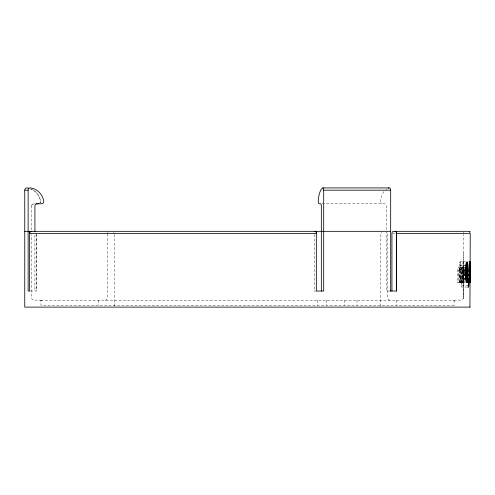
<?xml version="1.0" encoding="UTF-8"?>
<svg xmlns="http://www.w3.org/2000/svg" width="495" height="495" viewBox="0 0 495 495"><rect width="100%" height="100%" fill="white"/><g stroke="black" fill="none" stroke-linecap="round" stroke-linejoin="round"><path stroke-width="0.37" stroke-dasharray="2.48 1.86" d="M30.368 291.035L36.358 291.035L36.358 233.628M459.496 282.466L459.496 275.474M465.238 282.682L459.966 282.682L459.966 279.001L464.954 279.007M460.183 282.466L460.189 273.704A24.236 4.133 -90 0 1 460.195 272.615L460.523 270.233L460.963 273.933A22.652 3.385 -90 0 1 460.975 274.836L460.969 275.047M460.969 282.466L460.969 275.455M462.342 276.73L462.342 282.466M462.757 282.466L462.757 275.072A22.009 1.664 -90 0 0 462.769 273.964L462.509 270.245L462.349 272.213A12.517 1.207 -90 0 0 462.342 273.172L462.342 275.882M463.233 282.466L463.233 277.775M463.332 275.01L463.357 234.395M464.397 275.857L464.397 274.57M464.397 273.283L464.397 272.733A13.396 3.038 -90 0 1 464.428 270.901L464.465 270.183A3.446 0.767 -89.9 0 1 464.508 269.701L464.57 269.2A3.923 0.842 -89.6 0 1 464.675 268.643M462.089 281.575L461.699 287.057L467.255 287.057M464.397 272.918L464.434 270.722M461.872 282.466L461.699 287.057M463.258 275.721L463.184 298.801L461.94 300.044L453.661 300.218M463.357 252.896L463.184 298.801L463.332 267.554M459.768 270.381L459.781 275.567A6.627 1.194 90 0 0 459.929 279.106M461.204 273.265L460.771 281.717A5 0.823 89.2 0 1 460.61 282.317L460.418 282.695L460.573 276.544M380.587 306.349L380.692 233.628L381.36 232M459.007 270.815L459.521 263.123M463.017 261.799L462.349 278.326L464.892 278.326M464.848 269.589L459.583 269.589L460.22 267.238L465.35 267.22M31.637 229.928L31.637 206.069L32.311 204.447L34.761 203.773M464.483 270.289L463.097 270.258L463.011 272.615A24.236 1.367 -90 0 0 463.011 273.704L463.011 282.466L462.986 278.326M461.606 285.429L467.156 285.429M459.775 262.245L460.202 261.799L465.628 261.799M463.363 232.78L463.883 232M107.594 232.749L108.096 232M39.73 203.068L40.553 202.084C40.188 196.199 35.789 190.544 30.108 188.818M465.715 265.079L460.164 265.079L459.787 268.779A26.241 4.709 -90 0 0 459.799 270.388M459.583 269.589C456.761 260.339 457.683 286.438 457.689 282.466L465.486 282.466M105.126 300.218L106.747 299.549L107.421 297.922L107.421 233.628M464.378 270.245L458.921 270.239L458.543 272.213A12.517 2.63 -90 0 0 458.531 273.172L458.531 282.466M322.084 203.773L384.776 203.773A2.296 1.479 90 0 1 386.255 206.069L386.255 229.748M392.677 233.628L395.623 233.628M460.232 265.079L460.393 265.493L464.935 265.537M458.605 267.238L464.644 267.238M464.848 267.554L461.012 267.554L461.012 269.589L460.387 267.238M464.892 274.855L463.171 274.855L463.171 261.799M462.349 274.874L464.496 274.874M464.663 278.524L461.643 278.524L461.643 282.466M465.09 281.346L462.089 281.346L462.089 278.524M316.59 291.035L314.201 291.035L314.201 234.389M389.429 291.035L386.255 291.035L386.255 232.075M40.825 300.218L454.026 300.218M454.026 305.273L40.949 305.273L40.949 300.218M41.821 300.218L33.06 300.044L31.816 298.801L31.649 234.395M460.554 270.245L463.79 270.35M458.939 270.239L459.49 273.97A22.009 4.17 -90 0 1 459.509 275.072M460.202 261.799L460.591 262.251M389.874 300.218L388.253 299.549L387.579 297.922L387.579 233.628L386.904 232M113.64 232L114.135 232.749M463.128 270.258L463.233 273.259M459.62 281.89L459.44 281.092A5.971 1.095 89.6 0 1 459.261 279.755L459.026 275.387M460.393 265.493L460.461 265.939A7.468 1.194 -90 0 1 460.56 268.655M460.814 263.13L461.204 270.821M460.604 270.938L460.604 270.282A24.676 3.948 -90 0 0 460.585 268.649M464.397 273.098L464.397 274.199M463.233 275.047L463.233 274.836A22.652 0.798 -90 0 0 463.24 273.927M460.604 271.594L460.604 272.25M465.263 279.069L465.263 282.466M464.397 273.648L464.397 282.466M463.246 267.554L463.246 269.589L463.072 267.238L462.794 269.589L462.46 267.232L462.052 268.76L461.934 282.466M463.258 274.855L463.258 278.326M463.171 278.326L463.171 282.466M461.501 267.554L461.501 282.466M454.119 300.218L454.119 305.273M396.767 300.218L396.767 305.273M357.019 300.218L357.019 305.273M344.526 300.218L344.526 305.273M326.601 300.218L326.601 305.273M317.573 300.218L317.573 305.273M114.308 234.389L114.308 307.11M98.326 300.218L98.326 305.273M36.358 234.389L36.358 291.035M34.916 235.063L34.916 291.035M464.471 270.753A4.232 0.879 -88.8 0 1 464.712 268.711M30.999 188.96A16.075 16.075 0 0 1 40.602 201.094A2.296 2.296 0 0 1 40.145 202.888M31.637 206.069A2.296 2.296 0 0 1 33.938 203.773M383.978 191.534A16.075 10.333 90 0 0 380.494 201.094A2.296 1.479 90 0 0 381.948 203.773M386.013 189.43A16.075 10.333 90 0 1 386.737 188.917M459.892 282.565A5.365 0.928 88.8 0 1 459.626 281.865M459.044 275.381A30.919 6.175 -90 0 1 459.026 270.821M459.515 263.08A5.012 0.891 -89.3 0 1 459.775 262.214M460.598 262.22A5.061 0.842 -89 0 1 460.82 263.086M461.148 270.839A32.54 4.418 90 0 1 461.148 273.252M460.647 275.771A15.37 2.463 90 0 1 460.628 276.594M460.449 274.607A26.6 4.084 -90 0 1 460.443 275.659"/><path stroke-width="0.74" d="M390.06 291.035L396.551 291.035L396.551 233.628A2.296 1.534 90 0 0 395.01 231.326A2.296 1.534 -90 0 1 395.437 231.419M466.68 282.589L466.748 279.001A1.949 0.34 89.9 0 1 466.698 278.66L466.674 278.376A5.6 0.99 89.9 0 1 466.612 277.571A6.843 1.225 90 0 1 466.581 276.866L466.538 273.754M467.657 263.352L467.967 267.541A17.263 2.481 -90 0 1 467.998 268.828L468.022 271.155A27.862 3.904 90 0 1 467.973 275.659L467.218 282.695L467.336 277.664A6.93 1.145 89.9 0 0 467.367 276.983L467.404 274.211M470.12 281.185L470.12 282.466L470.145 274.855L468.858 274.855M470.12 280.758L470.12 280.331M470.12 279.904L470.12 279.477M470.12 279.056L470.12 277.775M470.12 277.349L470.12 276.922M470.12 276.495L470.12 276.068M469.934 307.11L470.25 233.628L396.551 233.628M465.752 271.829L465.752 273.085M468.938 281.575L468.938 282.026A12.864 1.398 90 0 1 468.938 282.478L468.92 283.61A4.839 0.538 90 0 1 468.901 284.149L468.883 284.681M467.404 273.995L467.404 273.556M466.544 270.629L466.618 266.954A4.888 0.879 90 0 1 466.649 266.471L466.705 265.908A1.968 0.334 -89.7 0 1 466.822 265.314L466.865 265.196A1.968 0.334 -89.5 0 1 466.995 265.066L467.255 265.951A4.702 0.773 -89.9 0 1 467.329 267.053A6.751 1.095 -90 0 1 467.36 267.677L467.404 270.066M468.01 274.96L467.936 277.862M466.556 269.057L466.717 265.809A1.869 0.322 -89.7 0 1 466.822 265.314A2.017 0.347 -89.5 0 1 466.995 265.066L467.125 265.252M465.776 269.571L466.358 262.826A5.204 0.916 -89.1 0 1 466.544 262.245C467.707 260.785 467.781 264.516 467.843 265.091M467.373 276.532L467.218 279.007M469.891 261.799L469.211 278.326M467.899 278.704L467.917 278.258M467.843 279.557L467.633 281.426M467.682 287.057L468.536 287.057A6.918 0.916 88.6 0 0 468.61 286.766L468.771 285.937A4.436 0.526 89.7 0 0 468.845 285.046M468.536 287.057L468.709 282.466L467.627 282.466M467.218 282.695L467.385 282.385A5.222 0.854 89.3 0 0 467.627 281.377M321.329 291.035L321.329 206.069A2.296 0.786 -90 0 0 320.543 203.773L319.04 203.773A2.296 0.786 -90 0 1 318.266 201.094A16.075 5.501 -90 0 1 322.771 187.921L388.959 187.921A2.296 1.479 90 0 1 390.679 190.185L390.679 291.035M470.25 307.11L24.75 307.11L24.75 190.185L28.135 190.185A2.296 2.258 90 0 1 30.77 187.921A16.075 15.828 90 0 1 43.746 201.094A2.296 2.258 90 0 1 41.512 203.773L36.135 203.773M322.771 187.921A2.296 0.786 -90 0 1 323.687 190.185L390.679 190.185M24.75 231.326L390.679 231.326M470.25 231.326L393.476 231.326A2.296 1.534 90 0 0 391.941 233.628L391.941 291.035M469.031 261.799L470.052 261.799L470.052 274.855M465.69 265.537L467.2 265.537L467.255 265.939M469.786 267.554L470.219 267.554M468.35 274.874L469.211 274.874M468.35 278.326L470.145 278.326M467.627 278.524L468.938 278.524L468.938 281.346L468.084 281.346M465.238 279.001L466.748 279.001M469 282.466L470.219 282.466M467.583 285.429L468.437 285.429M469.538 232L470.052 232.78M467.398 262.257C465.677 261.298 466.08 266.118 465.838 267.541A17.164 3.378 -90 0 0 465.789 268.828L465.752 271.149A29.731 5.921 90 0 0 465.801 275.703L466.03 279.91A5.94 1.083 89.6 0 0 466.129 280.622A6.287 1.126 89.4 0 0 466.309 281.537A5.655 0.978 88.7 0 0 466.68 282.558M467.868 265.462L468.016 270.004M470.132 269.589L470.132 267.554M470.108 272.25L470.009 270.245L470.114 272.584M467.404 270.499L467.404 270.282A14.188 2.271 -90 0 0 467.336 267.04A4.764 0.773 -90 0 0 467.249 265.957M470.114 273.042L470.114 273.265A14.603 0.501 -90 0 1 470.12 274.112L470.12 274.88M466.581 269.07A26.866 4.832 -90 0 0 466.568 270.388L466.544 274.038A33.363 6.051 90 0 0 466.562 275.567A9.547 1.726 90 0 0 466.606 277.577A4.214 0.755 90 0 0 466.729 279.062M467.404 271.155L467.41 272.244M470.12 275.133L470.12 274.843A21.997 0.773 -90 0 0 470.126 273.933M470.052 278.326L470.052 282.466M469.86 278.326L469.86 282.466M468.48 278.524L468.48 282.466M396.551 231.326L396.551 291.035M323.687 190.185L323.687 291.035L316.336 291.035L316.336 231.326M34.916 231.326L34.916 206.069A2.296 2.258 90 0 1 37.181 203.773M29.62 231.326L29.62 291.035L28.135 291.035L28.135 190.185M466.748 282.657A6.379 1.095 88.6 0 1 465.968 278.147M467.125 265.252A1.968 0.334 -89.7 0 1 467.2 265.537M466.531 273.5A59.295 10.779 90 0 1 466.531 271.347M468.876 284.662A3.842 0.433 89.9 0 1 468.852 285.058M31.859 231.326A2.296 2.246 90 0 0 29.62 233.628L316.336 233.628A2.296 0.712 -90 0 0 315.624 231.326M24.75 190.185A2.296 2.296 0 0 1 27.429 187.921A16.075 16.075 0 0 1 28.642 188.174M38.851 203.711A2.296 2.296 0 0 1 38.338 203.773M388.216 188.162A16.075 10.333 90 0 1 388.959 187.921M465.931 278.209A20.474 3.997 90 0 1 465.82 273.091M465.677 271.823A27.497 5.649 90 0 1 465.702 269.54M467.404 262.22A5.266 0.879 -89 0 1 467.664 263.297M468.084 269.961A27.442 3.855 -90 0 1 468.097 271.613M467.874 271.65A28.877 3.892 90 0 1 467.862 274.867M467.447 275.777A14.992 2.401 90 0 1 467.435 276.587M467.237 274.391A26.619 4.071 -90 0 1 467.224 275.647M34.112 231.326A2.296 2.246 90 0 1 35.529 231.839M314.653 231.493A2.296 0.712 90 0 1 314.913 231.326A2.296 0.712 -90 0 0 314.721 231.419"/></g></svg>
